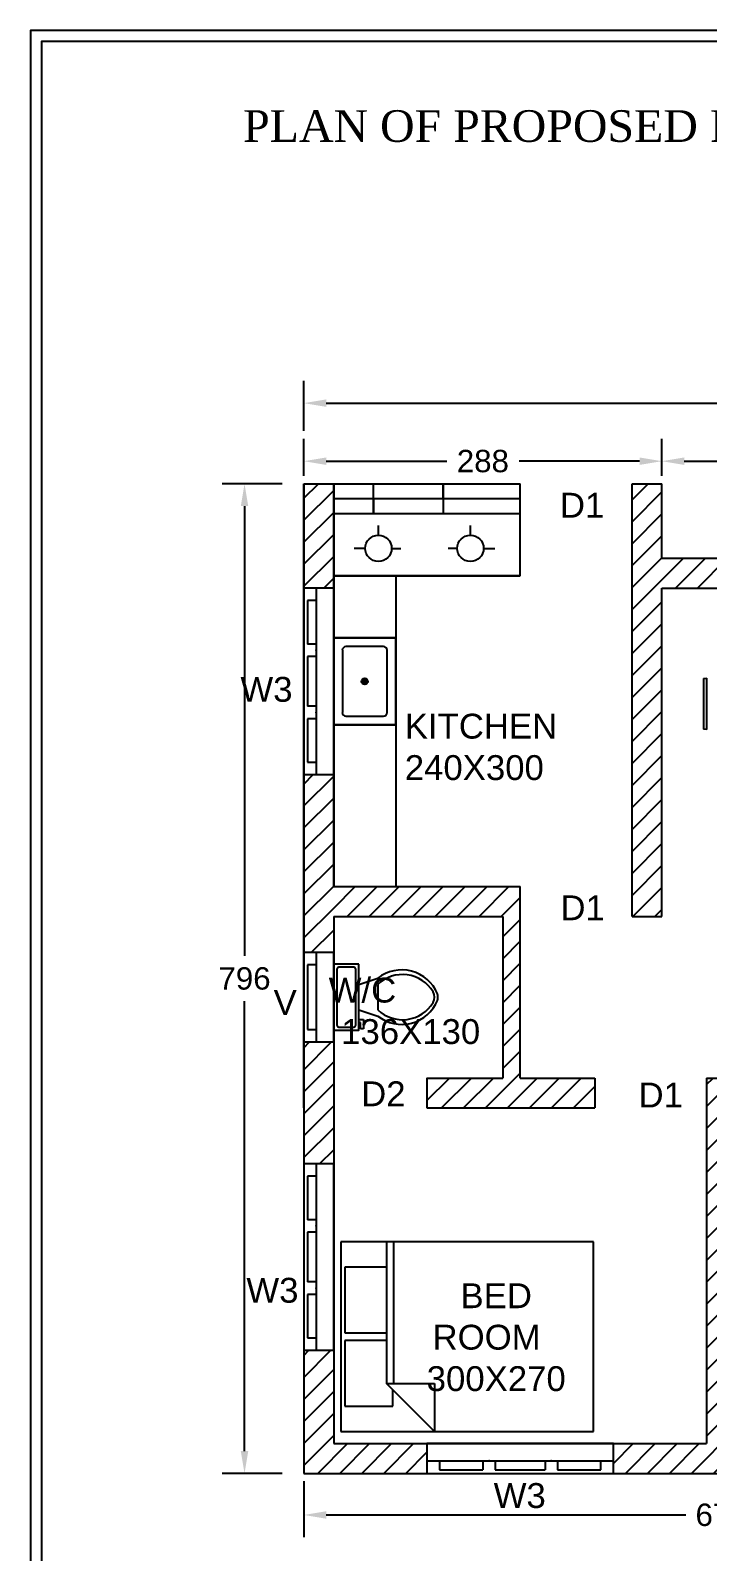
# Model space of a CAD drawing. Header units: inches. Extents: x -2903 to 3367, y -161 to 1064.
# Drawn here: x 891.79 to 897.24, y 502.31 to 514.55 of the extents above; entities that cross this region are included whole.
import ezdxf

# ---------------------------------------------------------------- set-up
doc = ezdxf.new("R2010")
doc.units = ezdxf.units.IN
doc.header["$MEASUREMENT"] = 0
doc.layers.add('--plan', color=7, linetype='Continuous')
doc.layers.add('PLAN', color=10, linetype='Continuous')
doc.styles.add('SA', font='times.ttf')
doc.styles.get("Standard").update_dxf_attribs({"font": 'arial.ttf'})
doc.dimstyles.get("Standard").update_dxf_attribs({"dimtxt": 0.18, "dimasz": 0.18, "dimexe": 0.18, "dimexo": 0.0625, "dimgap": 0.09, "dimtad": 0, "dimtih": 1, "dimtoh": 1, "dimdec": 0, "dimlfac": 100, "dimzin": 0, "dimdsep": 46, "dimtxsty": 'Standard', "dimcen": 0.09, "dimadec": 0, "dimazin": 0, "dimtfac": 1, "dimtdec": 0, "dimtofl": 0, "dimtmove": 0, "dimatfit": 3, "dimfxl": 1, "dimtolj": 1, "dimtzin": 0, "dimarcsym": 0})
pattern_1 = [(45, (-211.66632, -78.86238), (-0.088388348, 0.088388348), [])]

# ---------------------------------------------------------------- blocks, each defined once
blk = doc.blocks.new('*D655')
at = {"color": 0, "lineweight": -2, "transparency": 16777216}
for p, q in [((893.99, 502.878), (893.99, 502.426)), ((900.71, 502.878), (900.71, 502.426)), ((894.17, 502.606), (897.062, 502.606)), ((900.53, 502.606), (897.638, 502.606))]:
    blk.add_line(p, q, dxfattribs=at)
at = {"color": 0, "transparency": 16777216}
for points in [[(894.17, 502.636), (894.17, 502.576), (893.99, 502.606)], [(900.53, 502.636), (900.53, 502.576), (900.71, 502.606)]]:
    blk.add_solid(points, dxfattribs=at)
at = {"layer": 'Defpoints', "color": 0, "transparency": 16777216}
for p in [(893.99, 502.94), (900.71, 502.94), (900.71, 502.606)]:
    blk.add_point(p, dxfattribs=at)
at = {"color": 0, "transparency": 16777216, "insert": (897.35, 502.606), "char_height": 0.18, "attachment_point": 5}
blk.add_mtext('\\A1;672', dxfattribs=at)
blk = doc.blocks.new('*D656')
at = {"color": 0, "lineweight": -2, "transparency": 16777216}
for p, q in [((893.817, 510.9), (893.333, 510.9)), ((893.513, 510.72), (893.513, 507.102)), ((893.513, 503.12), (893.513, 506.738)), ((893.817, 502.94), (893.333, 502.94))]:
    blk.add_line(p, q, dxfattribs=at)
at = {"color": 0, "transparency": 16777216}
for points in [[(893.483, 510.72), (893.543, 510.72), (893.513, 510.9)], [(893.483, 503.12), (893.543, 503.12), (893.513, 502.94)]]:
    blk.add_solid(points, dxfattribs=at)
at = {"layer": 'Defpoints', "color": 0, "transparency": 16777216}
for p in [(893.88, 510.9), (893.513, 502.94), (893.88, 502.94)]:
    blk.add_point(p, dxfattribs=at)
at = {"color": 0, "transparency": 16777216, "insert": (893.513, 506.92), "char_height": 0.18, "attachment_point": 5}
blk.add_mtext('\\A1;796', dxfattribs=at)
blk = doc.blocks.new('*D657')
at = {"color": 0, "lineweight": -2, "transparency": 16777216}
for p, q in [((893.99, 510.963), (893.99, 511.261)), ((896.87, 510.963), (896.87, 511.261)), ((894.17, 511.081), (895.139, 511.081)), ((896.69, 511.081), (895.721, 511.081))]:
    blk.add_line(p, q, dxfattribs=at)
at = {"color": 0, "transparency": 16777216}
for points in [[(894.17, 511.111), (894.17, 511.051), (893.99, 511.081)], [(896.69, 511.111), (896.69, 511.051), (896.87, 511.081)]]:
    blk.add_solid(points, dxfattribs=at)
at = {"layer": 'Defpoints', "color": 0, "transparency": 16777216}
for p in [(896.87, 511.081), (893.99, 510.9), (896.87, 510.9)]:
    blk.add_point(p, dxfattribs=at)
at = {"color": 0, "transparency": 16777216, "insert": (895.43, 511.081), "char_height": 0.18, "attachment_point": 5}
blk.add_mtext('\\A1;288', dxfattribs=at)
blk = doc.blocks.new('*D664')
at = {"color": 0, "lineweight": -2, "transparency": 16777216}
for p, q in [((896.87, 510.966), (896.87, 511.261)), ((903.19, 510.963), (903.19, 511.261)), ((897.05, 511.081), (899.742, 511.081)), ((903.01, 511.081), (900.318, 511.081))]:
    blk.add_line(p, q, dxfattribs=at)
at = {"color": 0, "transparency": 16777216}
for points in [[(897.05, 511.111), (897.05, 511.051), (896.87, 511.081)], [(903.01, 511.111), (903.01, 511.051), (903.19, 511.081)]]:
    blk.add_solid(points, dxfattribs=at)
at = {"layer": 'Defpoints', "color": 0, "transparency": 16777216}
for p in [(903.19, 511.081), (896.87, 510.904), (903.19, 510.9)]:
    blk.add_point(p, dxfattribs=at)
at = {"color": 0, "transparency": 16777216, "insert": (900.03, 511.081), "char_height": 0.18, "attachment_point": 5}
blk.add_mtext('\\A1;632', dxfattribs=at)
blk = doc.blocks.new('*D671')
at = {"color": 0, "lineweight": -2, "transparency": 16777216}
for p, q in [((893.99, 511.324), (893.99, 511.728)), ((903.19, 511.324), (903.19, 511.728)), ((894.17, 511.548), (898.302, 511.548)), ((903.01, 511.548), (898.879, 511.548))]:
    blk.add_line(p, q, dxfattribs=at)
at = {"color": 0, "transparency": 16777216}
for points in [[(894.17, 511.578), (894.17, 511.518), (893.99, 511.548)], [(903.01, 511.578), (903.01, 511.518), (903.19, 511.548)]]:
    blk.add_solid(points, dxfattribs=at)
at = {"layer": 'Defpoints', "color": 0, "transparency": 16777216}
for p in [(903.19, 511.548), (893.99, 511.261), (903.19, 511.261)]:
    blk.add_point(p, dxfattribs=at)
at = {"color": 0, "transparency": 16777216, "insert": (898.59, 511.548), "char_height": 0.18, "attachment_point": 5}
blk.add_mtext('\\A1;920', dxfattribs=at)

msp = doc.modelspace()

# ---------------------------------------------------------------- hatches: boundary and pattern name
h = msp.add_hatch()
h.set_pattern_fill('ANSI31', color=256)
h.set_pattern_definition(pattern_1)
h.paths.add_polyline_path([(894.23, 510.9), (893.99, 510.9), (893.99, 510.06), (894.23, 510.06)])
h.paths.add_polyline_path([(893.258, 506.733), (893.767, 506.733), (893.767, 507.104), (893.258, 507.104)], flags=9)
h.paths.add_polyline_path([(895.177, 510.895), (895.687, 510.895), (895.687, 511.265), (895.177, 511.265)], flags=9)
h.paths.add_polyline_path([(899.777, 510.895), (900.287, 510.895), (900.287, 511.265), (899.777, 511.265)], flags=9)
h.paths.add_polyline_path([(893.15, 513.504), (902.915, 513.504), (902.915, 514.049), (893.15, 514.049)], flags=9)
h.paths.add_polyline_path([(895.464, 502.552), (895.983, 502.552), (895.983, 502.964), (895.464, 502.964)], flags=9)
h.paths.add_polyline_path([(892.074, 496.858), (894.604, 496.858), (894.604, 498.581), (892.074, 498.581)], flags=9)
h.paths.add_polyline_path([(894.968, 498.177), (896.395, 498.177), (896.395, 498.517), (894.968, 498.517)], flags=9)
h.paths.add_polyline_path([(898.615, 498.16), (900.48, 498.16), (900.48, 498.635), (898.615, 498.635)], flags=25)
h.paths.add_polyline_path([(898.615, 498.16), (900.48, 498.16), (900.48, 498.635), (898.615, 498.635)], flags=25)
h.paths.add_polyline_path([(896.604, 501.373), (899.975, 501.373), (899.975, 501.971), (896.604, 501.971)], flags=9)
h.paths.add_polyline_path([(898.606, 503.557), (899.826, 503.557), (899.826, 504.303), (898.606, 504.303)], flags=9)
h.paths.add_polyline_path([(895.982, 507.279), (896.439, 507.279), (896.439, 507.691), (895.982, 507.691)], flags=9)
h.paths.add_polyline_path([(902.761, 505.585), (903.048, 505.585), (903.048, 505.997), (902.761, 505.997)], flags=9)
h.paths.add_polyline_path([(893.696, 506.519), (893.982, 506.519), (893.982, 506.931), (893.696, 506.931)], flags=9)
h.paths.add_polyline_path([(903.204, 508.163), (903.723, 508.163), (903.723, 508.575), (903.204, 508.575)], flags=9)
h.paths.add_polyline_path([(901.464, 510.297), (901.984, 510.297), (901.984, 510.709), (901.464, 510.709)], flags=9)
h.paths.add_polyline_path([(898.122, 510.272), (898.641, 510.272), (898.641, 510.684), (898.122, 510.684)], flags=9)
h.paths.add_polyline_path([(893.426, 509.036), (893.945, 509.036), (893.945, 509.448), (893.426, 509.448)], flags=9)
h.paths.add_polyline_path([(893.475, 504.203), (893.994, 504.203), (893.994, 504.615), (893.475, 504.615)], flags=9)
h.paths.add_polyline_path([(894.38, 505.783), (894.837, 505.783), (894.837, 506.195), (894.38, 506.195)], flags=9)
h.paths.add_polyline_path([(895.979, 510.517), (896.436, 510.517), (896.436, 510.929), (895.979, 510.929)], flags=9)
h.paths.add_polyline_path([(896.61, 505.773), (897.067, 505.773), (897.067, 506.185), (896.61, 506.185)], flags=9)
h.paths.add_polyline_path([(900.367, 506.68), (900.824, 506.68), (900.824, 507.092), (900.367, 507.092)], flags=9)
h.paths.add_polyline_path([(897.937, 504.559), (898.254, 504.559), (898.254, 504.971), (897.937, 504.971)], flags=9)
h.paths.add_polyline_path([(901.722, 505.096), (902.365, 505.096), (902.365, 505.508), (901.722, 505.508)], flags=9)
h.paths.add_polyline_path([(894.232, 506.281), (895.45, 506.281), (895.45, 507.027), (894.232, 507.027)], flags=9)
h.paths.add_polyline_path([(894.732, 508.403), (896.058, 508.403), (896.058, 509.15), (894.732, 509.15)], flags=9)
h.paths.add_polyline_path([(901.305, 508.334), (902.927, 508.334), (902.927, 509.08), (901.305, 509.08)], flags=9)
h.paths.add_polyline_path([(897.678, 507.721), (898.907, 507.721), (898.907, 508.467), (897.678, 508.467)], flags=9)
h.paths.add_polyline_path([(894.727, 503.822), (896.348, 503.822), (896.348, 504.569), (894.727, 504.569)], flags=9)
at = {"transparency": 33554582}
h = msp.add_hatch(dxfattribs=at)
h.set_pattern_fill('ANSI31', color=256)
h.set_pattern_definition(pattern_1)
h.paths.add_polyline_path([(893.99, 502.94), (894.98, 502.94), (894.98, 503.18), (894.23, 503.18), (894.23, 503.93), (893.99, 503.93)])
h.paths.add_polyline_path([(897.097, 502.419), (897.607, 502.419), (897.607, 502.79), (897.097, 502.79)], flags=9)
h.paths.add_polyline_path([(893.258, 506.733), (893.767, 506.733), (893.767, 507.104), (893.258, 507.104)], flags=9)
h.paths.add_polyline_path([(895.464, 502.552), (895.983, 502.552), (895.983, 502.964), (895.464, 502.964)], flags=9)
h.paths.add_polyline_path([(892.074, 496.858), (894.604, 496.858), (894.604, 498.581), (892.074, 498.581)], flags=9)
h.paths.add_polyline_path([(894.968, 498.177), (896.395, 498.177), (896.395, 498.517), (894.968, 498.517)], flags=9)
h.paths.add_polyline_path([(898.615, 498.16), (900.48, 498.16), (900.48, 498.635), (898.615, 498.635)], flags=9)
h.paths.add_polyline_path([(896.604, 501.373), (899.975, 501.373), (899.975, 501.971), (896.604, 501.971)], flags=9)
h.paths.add_polyline_path([(898.606, 503.557), (899.826, 503.557), (899.826, 504.303), (898.606, 504.303)], flags=9)
h.paths.add_polyline_path([(895.982, 507.279), (896.439, 507.279), (896.439, 507.691), (895.982, 507.691)], flags=9)
h.paths.add_polyline_path([(902.761, 505.585), (903.048, 505.585), (903.048, 505.997), (902.761, 505.997)], flags=9)
h.paths.add_polyline_path([(893.696, 506.519), (893.982, 506.519), (893.982, 506.931), (893.696, 506.931)], flags=9)
h.paths.add_polyline_path([(903.204, 508.163), (903.723, 508.163), (903.723, 508.575), (903.204, 508.575)], flags=9)
h.paths.add_polyline_path([(901.464, 510.297), (901.984, 510.297), (901.984, 510.709), (901.464, 510.709)], flags=9)
h.paths.add_polyline_path([(898.122, 510.272), (898.641, 510.272), (898.641, 510.684), (898.122, 510.684)], flags=9)
h.paths.add_polyline_path([(893.426, 509.036), (893.945, 509.036), (893.945, 509.448), (893.426, 509.448)], flags=9)
h.paths.add_polyline_path([(893.475, 504.203), (893.994, 504.203), (893.994, 504.615), (893.475, 504.615)], flags=9)
h.paths.add_polyline_path([(894.38, 505.783), (894.837, 505.783), (894.837, 506.195), (894.38, 506.195)], flags=9)
h.paths.add_polyline_path([(895.979, 510.517), (896.436, 510.517), (896.436, 510.929), (895.979, 510.929)], flags=9)
h.paths.add_polyline_path([(896.61, 505.773), (897.067, 505.773), (897.067, 506.185), (896.61, 506.185)], flags=9)
h.paths.add_polyline_path([(900.367, 506.68), (900.824, 506.68), (900.824, 507.092), (900.367, 507.092)], flags=9)
h.paths.add_polyline_path([(897.937, 504.559), (898.254, 504.559), (898.254, 504.971), (897.937, 504.971)], flags=9)
h.paths.add_polyline_path([(901.722, 505.096), (902.365, 505.096), (902.365, 505.508), (901.722, 505.508)], flags=9)
h.paths.add_polyline_path([(894.232, 506.281), (895.45, 506.281), (895.45, 507.027), (894.232, 507.027)], flags=9)
h.paths.add_polyline_path([(894.732, 508.403), (896.058, 508.403), (896.058, 509.15), (894.732, 509.15)], flags=9)
h.paths.add_polyline_path([(901.305, 508.334), (902.927, 508.334), (902.927, 509.08), (901.305, 509.08)], flags=9)
h.paths.add_polyline_path([(897.678, 507.721), (898.907, 507.721), (898.907, 508.467), (897.678, 508.467)], flags=9)
h.paths.add_polyline_path([(894.727, 503.822), (896.348, 503.822), (896.348, 504.569), (894.727, 504.569)], flags=9)
h = msp.add_hatch(dxfattribs=at)
h.set_pattern_fill('ANSI31', color=256)
h.set_pattern_definition(pattern_1)
h.paths.add_polyline_path([(903.19, 510.3), (902.36, 510.3), (902.36, 510.06), (902.95, 510.06), (902.95, 509.21), (903.19, 509.21)])
h.paths.add_polyline_path([(899.12, 510.3), (899.12, 510.06), (899.87, 510.06), (899.87, 506.72), (900.11, 506.72), (900.11, 510.06), (900.86, 510.06), (900.86, 510.3)])
h.paths.add_polyline_path([(896.63, 508.56), (896.63, 507.42), (896.87, 507.42), (896.87, 508.56), (896.87, 510.06), (897.62, 510.06), (897.62, 510.3), (896.87, 510.3), (896.87, 510.9), (896.63, 510.9)])
h.paths.add_polyline_path([(913.724, 510.421), (914.234, 510.421), (914.234, 510.792), (913.724, 510.792)], flags=9)
h.paths.add_polyline_path([(910.713, 508.324), (911.223, 508.324), (911.223, 508.694), (910.713, 508.694)], flags=9)
h.paths.add_polyline_path([(911.534, 506.304), (911.904, 506.304), (911.904, 506.675), (911.534, 506.675)], flags=9)
h.paths.add_polyline_path([(911.172, 505.513), (911.682, 505.513), (911.682, 505.884), (911.172, 505.884)], flags=9)
h.paths.add_polyline_path([(907.173, 497.443), (909.524, 497.443), (909.524, 498.339), (907.173, 498.339)], flags=9)
h.paths.add_polyline_path([(907.225, 498.578), (908.96, 498.578), (908.96, 498.918), (907.225, 498.918)], flags=9)
h.paths.add_polyline_path([(910.1, 498.514), (911.528, 498.514), (911.528, 498.854), (910.1, 498.854)], flags=9)
h.paths.add_polyline_path([(913.747, 498.497), (915.612, 498.497), (915.612, 498.972), (913.747, 498.972)], flags=9)
h.paths.add_polyline_path([(911.745, 501.71), (914.473, 501.71), (914.473, 502.308), (911.745, 502.308)], flags=9)
h.paths.add_polyline_path([(910.902, 508.083), (911.421, 508.083), (911.421, 508.495), (910.902, 508.495)], flags=9)
h.paths.add_polyline_path([(915.102, 509.038), (916.321, 509.038), (916.321, 509.784), (915.102, 509.784)], flags=9)
h.paths.add_polyline_path([(911.693, 508.406), (913.314, 508.406), (913.314, 509.152), (911.693, 509.152)], flags=9)
h.paths.add_polyline_path([(914.599, 509.477), (915.056, 509.477), (915.056, 509.889), (914.599, 509.889)], flags=9)
h.paths.add_polyline_path([(912.017, 506), (912.474, 506), (912.474, 506.412), (912.017, 506.412)], flags=9)
h.paths.add_polyline_path([(912.519, 506.642), (912.976, 506.642), (912.976, 507.054), (912.519, 507.054)], flags=9)
h.paths.add_polyline_path([(912.909, 510.272), (913.428, 510.272), (913.428, 510.684), (912.909, 510.684)], flags=9)
h = msp.add_hatch()
h.set_pattern_fill('ANSI31', color=256)
h.set_pattern_definition(pattern_1)
h.paths.add_polyline_path([(894.23, 507.66), (894.23, 508.56), (893.99, 508.56), (893.99, 507.13), (894.23, 507.13), (894.23, 507.42)])
h.paths.add_polyline_path([(894.23, 506.12), (894.23, 506.41), (893.99, 506.41), (893.99, 505.43), (894.23, 505.43)])
h = msp.add_hatch(dxfattribs=at)
h.set_pattern_fill('ANSI31', color=256)
h.set_pattern_definition(pattern_1)
h.paths.add_polyline_path([(897.47, 506.12), (897.23, 506.12), (897.23, 503.18), (896.48, 503.18), (896.48, 502.94), (897.47, 502.94)])
h.paths.add_polyline_path([(902.75, 505.46), (902.51, 505.46), (902.51, 504.92), (898.81, 504.92), (898.81, 504.68), (900.71, 504.68), (902.75, 504.68)])
h.paths.add_polyline_path([(903.19, 507.71), (902.95, 507.71), (902.95, 506.96), (901.01, 506.96), (901.01, 506.72), (902.51, 506.72), (902.51, 506.18), (902.75, 506.18), (902.75, 506.72), (903.19, 506.72)])
h = msp.add_hatch()
h.set_pattern_fill('ANSI31', color=256)
h.set_pattern_definition(pattern_1)
h.paths.add_polyline_path([(895.73, 507.66), (894.23, 507.66), (894.23, 507.42), (895.59, 507.42), (895.59, 506.12), (894.98, 506.12), (894.98, 505.88), (896.33, 505.88), (896.33, 506.12), (895.73, 506.12)])

# ---------------------------------------------------------------- linework, layer by layer
for p, q in [((893.99, 505.88), (893.99, 510.9)), ((893.99, 508.56), (893.99, 510.9)), ((893.99, 508.56), (893.99, 510.9)), ((893.99, 510.9), (895.73, 510.9)), ((893.99, 510.9), (895.73, 510.9)), ((893.99, 510.9), (893.99, 502.94)), ((894.23, 510.66), (894.23, 510.9)), ((894.23, 510.9), (894.23, 507.66)), ((894.55, 510.66), (894.55, 510.9)), ((895.11, 510.78), (895.11, 510.9)), ((895.11, 510.9), (895.11, 510.66)), ((895.49, 510.9), (895.73, 510.9)), ((895.73, 510.16), (895.73, 510.9)), ((895.73, 510.66), (895.73, 510.9)), ((896.63, 508.56), (896.63, 510.9)), ((896.63, 510.9), (896.87, 510.9)), ((896.87, 510.3), (896.87, 510.9)), ((894.23, 510.78), (895.73, 510.78)), ((894.55, 510.78), (894.55, 510.66)), ((894.23, 507.66), (894.23, 510.66)), ((894.23, 510.66), (895.73, 510.66)), ((894.23, 510.66), (895.73, 510.66)), ((895.49, 510.66), (895.73, 510.66)), ((896.87, 510.3), (903.19, 510.3)), ((894.23, 510.16), (895.73, 510.16)), ((894.73, 510.16), (894.73, 507.66)), ((893.99, 510.06), (893.99, 508.56)), ((894.23, 510.06), (893.99, 510.06)), ((894.09, 510.06), (894.09, 508.56)), ((894.23, 508.56), (894.23, 510.06)), ((896.87, 508.56), (896.87, 510.06)), ((896.87, 510.06), (899.87, 510.06)), ((894.02, 509.96), (894.02, 509.61)), ((894.09, 509.96), (894.02, 509.96)), ((894.09, 509.61), (894.02, 509.61)), ((894.23, 509.66), (894.73, 509.66)), ((894.23, 508.96), (894.23, 509.66)), ((894.23, 509.66), (894.23, 508.96)), ((894.73, 509.66), (894.73, 508.96)), ((894.02, 509.51), (894.02, 509.11)), ((894.09, 509.51), (894.02, 509.51)), ((894.09, 509.11), (894.02, 509.11)), ((894.02, 509.01), (894.02, 508.66)), ((894.09, 509.01), (894.02, 509.01)), ((894.73, 508.96), (894.23, 508.96)), ((894.02, 508.66), (894.09, 508.66)), ((893.99, 507.42), (893.99, 508.56)), ((893.99, 508.56), (894.23, 508.56)), ((896.63, 507.42), (896.63, 508.56)), ((896.87, 507.42), (896.87, 508.56)), ((894.23, 507.66), (895.73, 507.66)), ((895.73, 506.12), (895.73, 507.66)), ((894.23, 507.42), (894.23, 506.12)), ((894.23, 507.42), (895.59, 507.42)), ((894.23, 507.42), (895.59, 507.42)), ((894.23, 507.42), (894.23, 505.88)), ((895.59, 507.42), (895.59, 506.12)), ((896.63, 507.42), (896.87, 507.42)), ((896.63, 507.42), (896.87, 507.42)), ((893.99, 507.13), (893.99, 506.41)), ((894.23, 507.13), (893.99, 507.13)), ((894.09, 507.13), (894.09, 506.41)), ((894.23, 506.41), (894.23, 507.13)), ((894.02, 507.03), (894.02, 506.51)), ((894.09, 507.03), (894.02, 507.03)), ((894.02, 506.51), (894.09, 506.51)), ((893.99, 506.41), (894.23, 506.41)), ((894.98, 506.12), (895.59, 506.12)), ((894.98, 506.12), (894.98, 505.88)), ((895.73, 506.12), (896.33, 506.12)), ((896.33, 506.12), (896.33, 505.88)), ((897.23, 506.12), (897.23, 503.18)), ((897.23, 506.12), (897.47, 506.12)), ((893.99, 505.88), (893.99, 502.94)), ((894.23, 505.88), (894.23, 503.18)), ((894.98, 505.88), (896.33, 505.88)), ((893.99, 505.43), (893.99, 503.93)), ((894.23, 505.43), (893.99, 505.43)), ((894.09, 505.43), (894.09, 503.93)), ((894.23, 503.93), (894.23, 505.43)), ((894.02, 505.33), (894.02, 504.98)), ((894.09, 505.33), (894.02, 505.33)), ((894.09, 504.98), (894.02, 504.98)), ((894.02, 504.88), (894.02, 504.48)), ((894.09, 504.88), (894.02, 504.88)), ((894.09, 504.48), (894.02, 504.48)), ((894.02, 504.38), (894.02, 504.03)), ((894.09, 504.38), (894.02, 504.38)), ((893.99, 503.93), (894.23, 503.93)), ((894.02, 504.03), (894.09, 504.03)), ((894.23, 503.18), (897.23, 503.18)), ((894.23, 503.18), (897.23, 503.18)), ((896.48, 503.18), (894.98, 503.18)), ((894.98, 503.18), (894.98, 502.94)), ((896.48, 502.94), (896.48, 503.18)), ((893.99, 502.94), (897.47, 502.94)), ((894.98, 503.04), (896.48, 503.04)), ((894.98, 502.94), (896.48, 502.94)), ((895.08, 503.04), (895.08, 502.97)), ((895.08, 502.97), (895.43, 502.97)), ((895.43, 503.04), (895.43, 502.97)), ((895.53, 503.04), (895.53, 502.97)), ((895.53, 502.97), (895.93, 502.97)), ((895.93, 503.04), (895.93, 502.97)), ((896.03, 503.04), (896.03, 502.97)), ((896.03, 502.97), (896.38, 502.97)), ((896.38, 502.97), (896.38, 503.04))]:
    msp.add_line(p, q)
at = {"color": 30}
msp.add_line((893.99, 510.9), (895.49, 510.9), dxfattribs=at)
at = {"color": 22, "ltscale": 0.001}
for p, q in [((894.59, 510.486), (894.59, 510.565)), ((895.33, 510.486), (895.33, 510.565)), ((894.484, 510.38), (894.394, 510.38)), ((894.696, 510.38), (894.769, 510.38)), ((895.224, 510.38), (895.151, 510.38)), ((895.436, 510.38), (895.526, 510.38))]:
    msp.add_line(p, q, dxfattribs=at)
at = {"ltscale": 0.001}
msp.add_line((895.73, 510.16), (894.23, 510.16), dxfattribs=at)
at = {"color": 22}
for p, q in [((894.73, 509.66), (894.23, 509.66)), ((894.3, 509.56), (894.3, 509.059)), ((894.631, 509.59), (894.329, 509.59)), ((894.66, 509.059), (894.66, 509.56)), ((894.73, 508.96), (894.73, 509.66)), ((894.463, 509.31), (894.497, 509.31)), ((894.48, 509.293), (894.48, 509.326)), ((894.23, 508.96), (894.73, 508.96)), ((894.329, 509.03), (894.631, 509.03)), ((894.382, 507.012), (894.281, 507.012)), ((894.433, 506.872), (894.586, 506.923)), ((894.586, 506.872), (894.586, 506.669)), ((894.433, 506.669), (894.586, 506.618)), ((894.433, 506.592), (894.471, 506.592)), ((894.446, 506.567), (894.433, 506.567)), ((894.446, 506.516), (894.446, 506.567)), ((894.471, 506.516), (894.446, 506.516)), ((894.471, 506.592), (894.471, 506.516))]:
    msp.add_line(p, q, dxfattribs=at)
at = {"color": 22, "linetype": 'Continuous'}
for p, q in [((897.206, 509.332), (897.231, 509.336)), ((897.206, 509.332), (897.206, 508.926)), ((897.231, 508.922), (897.231, 509.336)), ((897.231, 508.922), (897.206, 508.926)), ((896.32, 504.802), (894.288, 504.802)), ((894.288, 504.802), (894.288, 503.278)), ((894.654, 504.802), (894.654, 503.664)), ((894.715, 503.664), (894.715, 504.802)), ((896.32, 503.278), (896.32, 504.802)), ((894.319, 504.599), (894.319, 504.071)), ((894.654, 504.599), (894.319, 504.599)), ((894.319, 504.071), (894.654, 504.071)), ((894.319, 504.01), (894.319, 503.481)), ((894.654, 504.01), (894.319, 504.01)), ((895.04, 503.278), (894.654, 503.664)), ((894.654, 503.664), (895.04, 503.664)), ((894.705, 503.481), (894.705, 503.613)), ((895.04, 503.664), (895.04, 503.278)), ((894.319, 503.481), (894.705, 503.481)), ((894.288, 503.278), (896.32, 503.278))]:
    msp.add_line(p, q, dxfattribs=at)
msp.add_lwpolyline([(893.99, 510.9), (894.23, 510.9), (894.23, 510.06), (893.99, 510.06)], close=True)
at = {"color": 22}
msp.add_lwpolyline([(894.433, 507.037), (894.23, 507.037), (894.23, 506.504), (894.433, 506.504)], close=True, dxfattribs=at)
for points in [[(894.255, 506.986), (894.255, 506.554)], [(894.408, 506.554), (894.408, 506.986)], [(894.281, 506.529), (894.382, 506.529)]]:
    msp.add_lwpolyline(points, dxfattribs=at)
at = {"color": 22, "ltscale": 0.001}
for centre in [(894.59, 510.38), (895.33, 510.38)]:
    msp.add_circle(centre, 0.106, dxfattribs=at)
at = {"color": 22}
for radius in [0.0249, 0.0166]:
    msp.add_circle((894.48, 509.31), radius, dxfattribs=at)
for centre, radius, start, end in [((894.329, 509.56), 0.0293, 89.9855, 180.0145), ((894.631, 509.56), 0.0293, 359.9795, 90.0145), ((894.329, 509.059), 0.0293, 179.9795, 270.0145), ((894.631, 509.059), 0.0293, 269.9155, 0.0145), ((894.278, 506.989), 0.0225, 81.8699, 188.1301), ((894.386, 506.989), 0.0225, 351.8699, 98.1301), ((894.778, 506.681), 0.309, 22.0284, 128.5307), ((894.784, 506.664), 0.288, 31.053, 133.6321), ((894.778, 506.86), 0.309, 231.4691, 337.9714), ((894.938, 506.77), 0.102, 335.7318, 24.2682), ((894.967, 506.77), 0.102, 344.8605, 15.1395), ((894.784, 506.877), 0.288, 226.3677, 328.9468), ((894.278, 506.551), 0.0225, 171.8699, 278.1301), ((894.386, 506.551), 0.0225, 261.8699, 8.1301)]:
    msp.add_arc(centre, radius, start, end, dxfattribs=at)
for p in [(894.55, 510.78), (895.11, 510.78), (894.09, 509.56), (894.09, 509.06), (894.09, 504.93), (894.09, 504.43), (895.48, 503.04), (895.98, 503.04)]:
    msp.add_point(p)
at = {"layer": 'PLAN', "color": 0}
for points in [[(904.888, 514.545), (891.791, 514.545), (891.791, 496.022), (904.888, 496.022)], [(904.799, 514.456), (891.88, 514.456), (891.88, 496.112), (904.799, 496.112)]]:
    msp.add_lwpolyline(points, close=True, dxfattribs=at)

# ---------------------------------------------------------------- texts
at = {"layer": '--plan', "ltscale": 0.1, "insert": (893.213, 513.904), "char_height": 0.25484, "width": 15.94342, "attachment_point": 1, "style": 'SA'}
msp.add_mtext('\\A1;   PLAN OF PROPOSED RESIDENCE AT PUNNAMCHOLA', dxfattribs=at)
at = {"char_height": 0.2, "attachment_point": 1}
for s, insert in [('D1', (896.05, 510.827)), ('W3', (893.48, 509.346)), ('KITCHEN  240X300', (894.802, 509.05)), ('D1', (896.054, 507.589)), ('\\pxqc;W/C           136X130', (894.109, 506.927)), ('V', (893.747, 506.828)), ('D2', (894.451, 506.093)), ('D1', (896.682, 506.083)), ('W3', (893.528, 504.513)), ('\\pxqc;BED ROOM   300X270', (894.797, 504.469)), ('W3', (895.517, 502.862))]:
    msp.add_mtext_dynamic_manual_height_columns(s, width=1.48111, gutter_width=12.5, heights=[0], dxfattribs=dict(at, insert=insert))

# ---------------------------------------------------------------- dimensions: what is measured, and where the dimension line sits
for p1, p2, distance, picture, middle in [((893.99, 511.261), (903.19, 511.261), 0.287, '*D671', (898.59, 511.548)), ((893.99, 510.9), (896.87, 510.9), 0.181, '*D657', (895.43, 511.081)), ((893.88, 510.9), (893.88, 502.94), -0.367, '*D656', (893.513, 506.92)), ((893.99, 502.94), (900.71, 502.94), -0.334, '*D655', (897.35, 502.606))]:
    dim = msp.add_aligned_dim(p1=p1, p2=p2, distance=distance, dimstyle='Standard')
    dim.commit()
    dim.dimension.update_dxf_attribs({"geometry": picture, "text_midpoint": middle})
dim = msp.add_linear_dim(base=(903.19, 511.081), p1=(896.87, 510.904), p2=(903.19, 510.9), dimstyle='Standard')
dim.commit()
dim.dimension.update_dxf_attribs({"geometry": '*D664', "text_midpoint": (900.03, 511.081)})

doc.saveas('drawing.dxf')
